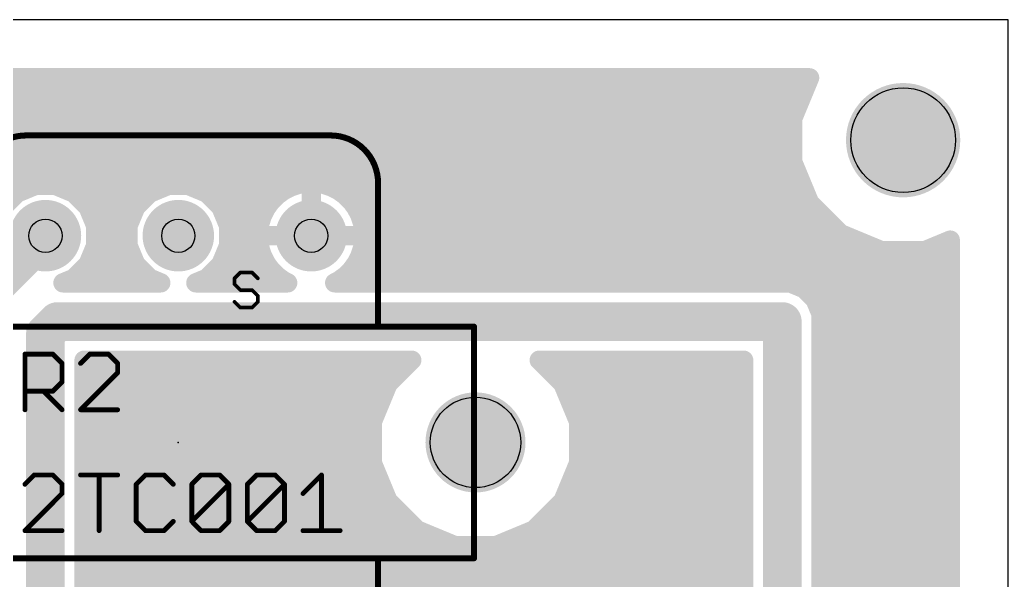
# Model space of a CAD drawing. Extents: x 0 to 35.2, y 0 to 45.7.
# Drawn here: x 14.45 to 35.23, y 33.93 to 45.71 of the extents above; entities that cross this region are included whole.
import ezdxf

# ---------------------------------------------------------------- set-up
doc = ezdxf.new("R2010")
doc.units = 0
for name, color, linetype in [('16', 175, 'CONTINUOUS'), ('17', 82, 'CONTINUOUS'), ('20', 7, 'CONTINUOUS'), ('21', 253, 'CONTINUOUS'), ('23', 7, 'CONTINUOUS'), ('25', 253, 'CONTINUOUS'), ('27', 253, 'CONTINUOUS'), ('29', 253, 'CONTINUOUS'), ('30', 253, 'CONTINUOUS'), ('44', 253, 'CONTINUOUS')]:
    doc.layers.add(name, color=color, linetype=linetype)

# ---------------------------------------------------------------- blocks, each defined once
blk = doc.blocks.new('ROUNDP')
at = {"const_width": 0.5}
blk.add_lwpolyline([(0, -0.25, 1), (0, 0.25, 1), (0, -0.25)], format="xyb", dxfattribs=at)

msp = doc.modelspace()

# ---------------------------------------------------------------- linework, layer by layer
at = {"layer": '16'}
for points, const_width in [([(4.5073, 44.4908), (31.0527, 44.4908)], 0.4064), ([(31.0527, 44.4908), (30.7008, 43.6413)], 0.4064), ([(4.5874, 44.2976), (30.9726, 44.2976)], 0.4064), ([(4.7557, 43.8912), (30.8043, 43.8912)], 0.4064), ([(4.8592, 43.4848), (30.7008, 43.4848)], 0.4064), ([(30.7008, 43.6413), (30.7008, 42.7187)], 0.4064), ([(4.8592, 43.0784), (30.7008, 43.0784)], 0.4064), ([(4.8399, 42.672), (30.7201, 42.672)], 0.4064), ([(30.7008, 42.7187), (31.0539, 41.8663)], 0.4064), ([(4.6715, 42.2656), (20.3922, 42.2656)], 0.4064), ([(14.7759, 42.2298), (14.3876, 42.069)], 0.4064), ([(15.1961, 42.2298), (14.7759, 42.2298)], 0.4064), ([(15.5844, 42.069), (15.1961, 42.2298)], 0.4064), ([(17.5699, 42.2298), (17.1816, 42.069)], 0.4064), ([(17.9901, 42.2298), (17.5699, 42.2298)], 0.4064), ([(18.3784, 42.069), (17.9901, 42.2298)], 0.4064), ([(20.149, 42.1995), (19.9937, 42.1204)], 0.4064), ([(20.3147, 42.2533), (20.149, 42.1995)], 0.4064), ([(20.4869, 42.2806), (20.3147, 42.2533)], 0.4064), ([(20.574, 42.2806), (20.4869, 42.2806)], 0.4064), ([(20.6611, 42.2806), (20.574, 42.2806)], 0.4064), ([(20.574, 42.2806), (20.574, 41.1734)], 0.4064), ([(20.574, 41.1734), (20.574, 42.2806)], 0.4064), ([(20.574, 42.2656), (20.574, 42.2656)], 0.4064), ([(20.8333, 42.2533), (20.6611, 42.2806)], 0.4064), ([(20.7558, 42.2656), (30.8885, 42.2656)], 0.4064), ([(20.999, 42.1995), (20.8333, 42.2533)], 0.4064), ([(21.1543, 42.1204), (20.999, 42.1995)], 0.4064), ([(14.3876, 42.069), (14.0904, 41.7718)], 0.4064), ([(15.8816, 41.7718), (15.5844, 42.069)], 0.4064), ([(17.1816, 42.069), (16.8844, 41.7718)], 0.4064), ([(18.6756, 41.7718), (18.3784, 42.069)], 0.4064), ([(19.8527, 42.0179), (19.7295, 41.8947)], 0.4064), ([(19.9937, 42.1204), (19.8527, 42.0179)], 0.4064), ([(21.2953, 42.0179), (21.1543, 42.1204)], 0.4064), ([(21.4185, 41.8947), (21.2953, 42.0179)], 0.4064), ([(15.7942, 41.8592), (16.9718, 41.8592)], 0.4064), ([(18.5882, 41.8592), (19.7037, 41.8592)], 0.4064), ([(19.7295, 41.8947), (19.627, 41.7537)], 0.4064), ([(20.574, 41.8592), (20.574, 41.8592)], 0.4064), ([(21.521, 41.7537), (21.4185, 41.8947)], 0.4064), ([(21.4443, 41.8592), (31.061, 41.8592)], 0.4064), ([(31.0539, 41.8663), (31.7063, 41.2139)], 0.4064), ([(16.0424, 41.3835), (15.8816, 41.7718)], 0.4064), ([(16.8844, 41.7718), (16.7236, 41.3835)], 0.4064), ([(18.8364, 41.3835), (18.6756, 41.7718)], 0.4064), ([(19.5479, 41.5984), (19.4941, 41.4327)], 0.4064), ([(19.627, 41.7537), (19.5479, 41.5984)], 0.4064), ([(21.6001, 41.5984), (21.521, 41.7537)], 0.4064), ([(21.6539, 41.4327), (21.6001, 41.5984)], 0.4064), ([(12.9926, 39.18), (14.986, 41.1734)], 0.8128), ([(16.0137, 41.4528), (16.7523, 41.4528)], 0.4064), ([(16.0424, 40.9633), (16.0424, 41.3835)], 0.4064), ([(16.7236, 41.3835), (16.7236, 40.9633)], 0.4064), ([(18.8077, 41.4528), (19.5006, 41.4528)], 0.4064), ([(18.8364, 40.9633), (18.8364, 41.3835)], 0.4064), ([(19.4941, 41.4327), (19.4668, 41.2605)], 0.4064), ([(20.574, 41.4528), (20.574, 41.4528)], 0.4064), ([(21.6474, 41.4528), (31.4674, 41.4528)], 0.4064), ([(21.6812, 41.2605), (21.6539, 41.4327)], 0.4064), ([(19.4668, 41.2605), (19.4668, 41.1734)], 0.4064), ([(19.4668, 41.1734), (20.574, 41.1734)], 0.4064), ([(20.574, 41.1734), (19.4668, 41.1734)], 0.4064), ([(19.4668, 41.1734), (19.4668, 41.0863)], 0.4064), ([(21.6812, 41.1734), (20.574, 41.1734)], 0.4064), ([(20.574, 41.1734), (20.574, 41.1734)], 0.4064), ([(20.574, 41.1734), (21.6812, 41.1734)], 0.4064), ([(20.574, 41.1734), (20.574, 41.1734)], 0.4064), ([(20.574, 41.1734), (20.574, 41.1734)], 0.4064), ([(21.6812, 41.1734), (21.6812, 41.2605)], 0.4064), ([(21.6812, 41.0863), (21.6812, 41.1734)], 0.4064), ([(31.7063, 41.2139), (32.5587, 40.8608)], 0.4064), ([(15.8816, 40.575), (16.0424, 40.9633)], 0.4064), ([(16.0424, 41.0464), (16.7236, 41.0464)], 0.4064), ([(16.7236, 40.9633), (16.8844, 40.575)], 0.4064), ([(18.6756, 40.575), (18.8364, 40.9633)], 0.4064), ([(18.8364, 41.0464), (19.4731, 41.0464)], 0.4064), ([(19.4668, 41.0863), (19.4941, 40.9141)], 0.4064), ([(21.6539, 40.9141), (21.6812, 41.0863)], 0.4064), ([(21.6749, 41.0464), (32.1106, 41.0464)], 0.4064), ([(33.4813, 40.8608), (34.0108, 41.0801)], 0.4064), ([(33.9294, 41.0464), (34.0108, 41.0464)], 0.4064), ([(34.0108, 41.0801), (34.0108, 10.4319)], 0.4064), ([(19.4941, 40.9141), (19.5479, 40.7484)], 0.4064), ([(19.5479, 40.7484), (19.627, 40.5931)], 0.4064), ([(21.521, 40.5931), (21.6001, 40.7484)], 0.4064), ([(21.6001, 40.7484), (21.6539, 40.9141)], 0.4064), ([(32.5587, 40.8608), (33.4813, 40.8608)], 0.4064), ([(15.5844, 40.2778), (15.8816, 40.575)], 0.4064), ([(15.9085, 40.64), (16.8575, 40.64)], 0.4064), ([(16.8844, 40.575), (17.1816, 40.2778)], 0.4064), ([(18.3784, 40.2778), (18.6756, 40.575)], 0.4064), ([(18.7025, 40.64), (19.6031, 40.64)], 0.4064), ([(19.627, 40.5931), (19.7295, 40.4521)], 0.4064), ([(21.4185, 40.4521), (21.521, 40.5931)], 0.4064), ([(21.5449, 40.64), (34.0108, 40.64)], 0.4064), ([(19.7295, 40.4521), (19.8527, 40.3289)], 0.4064), ([(19.8527, 40.3289), (19.9937, 40.2264)], 0.4064), ([(21.1543, 40.2264), (21.2953, 40.3289)], 0.4064), ([(21.2953, 40.3289), (21.4185, 40.4521)], 0.4064), ([(15.355, 40.1828), (15.5844, 40.2778)], 0.4064), ([(17.411, 40.1828), (15.355, 40.1828)], 0.4064), ([(15.4776, 40.2336), (17.2884, 40.2336)], 0.4064), ([(17.1816, 40.2778), (17.411, 40.1828)], 0.4064), ([(18.149, 40.1828), (18.3784, 40.2778)], 0.4064), ([(20.0794, 40.1828), (18.149, 40.1828)], 0.4064), ([(18.2716, 40.2336), (19.9838, 40.2336)], 0.4064), ([(19.9937, 40.2264), (20.0794, 40.1828)], 0.4064), ([(21.0686, 40.1828), (21.1543, 40.2264)], 0.4064), ([(30.6417, 40.1828), (21.0686, 40.1828)], 0.4064), ([(21.1642, 40.2336), (34.0108, 40.2336)], 0.4064), ([(30.9404, 40.0591), (30.6417, 40.1828)], 0.4064), ([(31.1691, 39.8304), (30.9404, 40.0591)], 0.4064), ([(31.2928, 39.5317), (31.1691, 39.8304)], 0.4064), ([(31.1704, 39.8272), (34.0108, 39.8272)], 0.4064), ([(14.986, 39.116), (15.24, 39.37)], 0.8128), ([(15.24, 39.37), (30.48, 39.37)], 0.8128), ([(30.48, 39.37), (30.48, 27.94)], 0.8128), ([(31.2928, 28.8873), (31.2928, 39.5317)], 0.4064), ([(14.986, 32.4866), (14.986, 39.116)], 0.8128), ([(31.2928, 39.4208), (34.0108, 39.4208)], 0.4064), ([(31.2928, 39.0144), (34.0108, 39.0144)], 0.4064), ([(15.7988, 33.1678), (15.7988, 38.5572)], 0.4064), ([(15.7988, 38.5572), (22.6879, 38.5572)], 0.4064), ([(22.6879, 38.5572), (22.1894, 38.0588)], 0.4064), ([(25.8674, 38.0588), (25.3689, 38.5572)], 0.4064), ([(25.3689, 38.5572), (29.6672, 38.5572)], 0.4064), ([(29.6672, 38.5572), (29.6672, 28.8873)], 0.4064), ([(31.2928, 38.608), (34.0108, 38.608)], 0.4064), ([(15.7988, 38.2016), (22.3323, 38.2016)], 0.4064), ([(22.1894, 38.0588), (21.8592, 37.2615)], 0.4064), ([(25.7245, 38.2016), (29.6672, 38.2016)], 0.4064), ([(26.1976, 37.2615), (25.8674, 38.0588)], 0.4064), ([(31.2928, 38.2016), (34.0108, 38.2016)], 0.4064), ([(15.7988, 37.7952), (22.0803, 37.7952)], 0.4064), ([(25.9765, 37.7952), (29.6672, 37.7952)], 0.4064), ([(31.2928, 37.7952), (34.0108, 37.7952)], 0.4064), ([(15.7988, 37.3888), (21.9119, 37.3888)], 0.4064), ([(21.8592, 37.2615), (21.8592, 36.3985)], 0.4064), ([(26.1449, 37.3888), (29.6672, 37.3888)], 0.4064), ([(26.1976, 36.3985), (26.1976, 37.2615)], 0.4064), ([(31.2928, 37.3888), (34.0108, 37.3888)], 0.4064), ([(15.7988, 36.9824), (21.8592, 36.9824)], 0.4064), ([(26.1976, 36.9824), (29.6672, 36.9824)], 0.4064), ([(31.2928, 36.9824), (34.0108, 36.9824)], 0.4064), ([(15.7988, 36.576), (21.8592, 36.576)], 0.4064), ([(21.8592, 36.3985), (22.1894, 35.6012)], 0.4064), ([(25.8674, 35.6012), (26.1976, 36.3985)], 0.4064), ([(26.1976, 36.576), (29.6672, 36.576)], 0.4064), ([(31.2928, 36.576), (34.0108, 36.576)], 0.4064), ([(15.7988, 36.1696), (21.954, 36.1696)], 0.4064), ([(26.1028, 36.1696), (29.6672, 36.1696)], 0.4064), ([(31.2928, 36.1696), (34.0108, 36.1696)], 0.4064), ([(15.7988, 35.7632), (22.1224, 35.7632)], 0.4064), ([(25.9344, 35.7632), (29.6672, 35.7632)], 0.4064), ([(31.2928, 35.7632), (34.0108, 35.7632)], 0.4064), ([(22.1894, 35.6012), (22.7996, 34.991)], 0.4064), ([(25.2572, 34.991), (25.8674, 35.6012)], 0.4064), ([(15.7988, 35.3568), (22.4339, 35.3568)], 0.4064), ([(25.6229, 35.3568), (29.6672, 35.3568)], 0.4064), ([(31.2928, 35.3568), (34.0108, 35.3568)], 0.4064), ([(15.7988, 34.9504), (22.8978, 34.9504)], 0.4064), ([(22.7996, 34.991), (23.5969, 34.6608)], 0.4064), ([(24.4599, 34.6608), (25.2572, 34.991)], 0.4064), ([(25.159, 34.9504), (29.6672, 34.9504)], 0.4064), ([(31.2928, 34.9504), (34.0108, 34.9504)], 0.4064), ([(15.7988, 34.544), (29.6672, 34.544)], 0.4064), ([(23.5969, 34.6608), (24.4599, 34.6608)], 0.4064), ([(31.2928, 34.544), (34.0108, 34.544)], 0.4064), ([(15.7988, 34.1376), (29.6672, 34.1376)], 0.4064), ([(31.2928, 34.1376), (34.0108, 34.1376)], 0.4064), ([(15.7988, 33.7312), (29.6672, 33.7312)], 0.4064), ([(31.2928, 33.7312), (34.0108, 33.7312)], 0.4064)]:
    msp.add_lwpolyline(points, dxfattribs=dict(at, const_width=const_width))
for points, const_width in [([(31.1465, 44.4519, 1), (30.9588, 44.5297)], 0.2032), ([(31.0527, 44.3892, 1), (31.0527, 44.5924)], 0.2032), ([(30.9726, 44.196, 1), (30.9726, 44.3992)], 0.2032), ([(30.8043, 43.7896, 1), (30.8043, 43.9928)], 0.2032), ([(30.8024, 43.6413, 1), (30.5992, 43.6413)], 0.2032), ([(30.6069, 43.6802, 1), (30.7947, 43.6024)], 0.2032), ([(30.7008, 43.3832, 1), (30.7008, 43.5864)], 0.2032), ([(30.7008, 42.9768, 1), (30.7008, 43.18)], 0.2032), ([(30.7947, 42.7576, 1), (30.6069, 42.6798)], 0.2032), ([(30.5992, 42.7187, 1), (30.8024, 42.7187)], 0.2032), ([(30.7201, 42.5704, 1), (30.7201, 42.7736)], 0.2032), ([(14.7759, 42.3314, 1), (14.7759, 42.1282)], 0.2032), ([(14.8147, 42.1359, 1), (14.737, 42.3237)], 0.2032), ([(15.235, 42.3237, 1), (15.1573, 42.1359)], 0.2032), ([(15.1961, 42.1282, 1), (15.1961, 42.3314)], 0.2032), ([(17.5699, 42.3314, 1), (17.5699, 42.1282)], 0.2032), ([(17.6087, 42.1359, 1), (17.531, 42.3237)], 0.2032), ([(18.029, 42.3237, 1), (17.9513, 42.1359)], 0.2032), ([(17.9901, 42.1282, 1), (17.9901, 42.3314)], 0.2032), ([(20.1951, 42.109, 1), (20.1029, 42.29)], 0.2032), ([(20.2988, 42.3537, 1), (20.3306, 42.153)], 0.2032), ([(20.3461, 42.1567, 1), (20.2833, 42.35)], 0.2032), ([(20.4869, 42.3822, 1), (20.4869, 42.179)], 0.2032), ([(20.3922, 42.164, 1), (20.3922, 42.3672)], 0.2032), ([(20.5028, 42.1802, 1), (20.471, 42.3809)], 0.2032), ([(20.574, 42.3822, 1), (20.574, 42.179)], 0.2032), ([(20.6756, 42.2806, 1), (20.4724, 42.2806)], 0.2032), ([(20.6756, 42.2806, 1), (20.4724, 42.2806)], 0.2032), ([(20.574, 42.3672, 1), (20.574, 42.164)], 0.2032), ([(20.677, 42.3809, 1), (20.6452, 42.1802)], 0.2032), ([(20.574, 42.179, 1), (20.574, 42.3822)], 0.2032), ([(20.574, 42.164, 1), (20.574, 42.3672)], 0.2032), ([(20.7558, 42.3672, 1), (20.7558, 42.164)], 0.2032), ([(20.6611, 42.179, 1), (20.6611, 42.3822)], 0.2032), ([(20.8647, 42.35, 1), (20.8019, 42.1567)], 0.2032), ([(20.8174, 42.153, 1), (20.8492, 42.3537)], 0.2032), ([(21.0451, 42.29, 1), (20.9529, 42.109)], 0.2032), ([(30.8885, 42.164, 1), (30.8885, 42.3672)], 0.2032), ([(14.3487, 42.1628, 1), (14.4265, 41.9751)], 0.2032), ([(14.4594, 41.9971, 1), (14.3158, 42.1408)], 0.2032), ([(15.6562, 42.1408, 1), (15.5126, 41.9971)], 0.2032), ([(15.5455, 41.9751, 1), (15.6233, 42.1628)], 0.2032), ([(17.1427, 42.1628, 1), (17.2205, 41.9751)], 0.2032), ([(17.2534, 41.9971, 1), (17.1098, 42.1408)], 0.2032), ([(18.4502, 42.1408, 1), (18.3066, 41.9971)], 0.2032), ([(18.3395, 41.9751, 1), (18.4173, 42.1628)], 0.2032), ([(19.793, 42.1001, 1), (19.9124, 41.9357)], 0.2032), ([(19.9245, 41.9461, 1), (19.7809, 42.0898)], 0.2032), ([(19.9476, 42.2109, 1), (20.0398, 42.0298)], 0.2032), ([(20.0534, 42.0382, 1), (19.934, 42.2026)], 0.2032), ([(20.1176, 42.2961, 1), (20.1804, 42.1029)], 0.2032), ([(20.9676, 42.1029, 1), (21.0304, 42.2961)], 0.2032), ([(21.214, 42.2026, 1), (21.0946, 42.0382)], 0.2032), ([(21.1082, 42.0298, 1), (21.2004, 42.2109)], 0.2032), ([(21.3671, 42.0898, 1), (21.2234, 41.9461)], 0.2032), ([(21.2356, 41.9357, 1), (21.355, 42.1001)], 0.2032), ([(15.7942, 41.9608, 1), (15.7942, 41.7576)], 0.2032), ([(16.9718, 41.7576, 1), (16.9718, 41.9608)], 0.2032), ([(18.5882, 41.9608, 1), (18.5882, 41.7576)], 0.2032), ([(19.6576, 41.9665, 1), (19.8013, 41.8228)], 0.2032), ([(19.8117, 41.835, 1), (19.6473, 41.9544)], 0.2032), ([(19.7037, 41.7576, 1), (19.7037, 41.9608)], 0.2032), ([(20.574, 41.9608, 1), (20.574, 41.7576)], 0.2032), ([(20.574, 41.7576, 1), (20.574, 41.9608)], 0.2032), ([(21.5007, 41.9544, 1), (21.3363, 41.835)], 0.2032), ([(21.4443, 41.9608, 1), (21.4443, 41.7576)], 0.2032), ([(21.3467, 41.8228, 1), (21.4904, 41.9665)], 0.2032), ([(31.1257, 41.9381, 1), (30.982, 41.7944)], 0.2032), ([(30.96, 41.8274, 1), (31.1477, 41.9052)], 0.2032), ([(31.061, 41.7576, 1), (31.061, 41.9608)], 0.2032), ([(15.9754, 41.8107, 1), (15.7877, 41.7329)], 0.2032), ([(15.8097, 41.7, 1), (15.9534, 41.8436)], 0.2032), ([(16.8126, 41.8436, 1), (16.9563, 41.7)], 0.2032), ([(16.9783, 41.7329, 1), (16.7906, 41.8107)], 0.2032), ([(18.7694, 41.8107, 1), (18.5817, 41.7329)], 0.2032), ([(18.6037, 41.7, 1), (18.7474, 41.8436)], 0.2032), ([(19.6445, 41.567, 1), (19.4513, 41.6298)], 0.2032), ([(19.5448, 41.8134, 1), (19.7092, 41.694)], 0.2032), ([(19.7176, 41.7076, 1), (19.5365, 41.7998)], 0.2032), ([(21.6115, 41.7998, 1), (21.4304, 41.7076)], 0.2032), ([(21.4388, 41.694, 1), (21.6032, 41.8134)], 0.2032), ([(21.6967, 41.6298, 1), (21.5035, 41.567)], 0.2032), ([(15.1297, 41.0297, 1), (14.8423, 41.3171)], 0.4064), ([(16.0137, 41.5544, 1), (16.0137, 41.3512)], 0.2032), ([(16.144, 41.3835, 1), (15.9408, 41.3835)], 0.2032), ([(16.8252, 41.3835, 1), (16.622, 41.3835)], 0.2032), ([(16.7523, 41.3512, 1), (16.7523, 41.5544)], 0.2032), ([(18.8077, 41.5544, 1), (18.8077, 41.3512)], 0.2032), ([(18.938, 41.3835, 1), (18.7348, 41.3835)], 0.2032), ([(19.5944, 41.4168, 1), (19.3937, 41.4486)], 0.2032), ([(19.4574, 41.6445, 1), (19.6384, 41.5523)], 0.2032), ([(19.5006, 41.3512, 1), (19.5006, 41.5544)], 0.2032), ([(20.574, 41.5544, 1), (20.574, 41.3512)], 0.2032), ([(20.574, 41.3512, 1), (20.574, 41.5544)], 0.2032), ([(21.5096, 41.5523, 1), (21.6906, 41.6445)], 0.2032), ([(21.6474, 41.5544, 1), (21.6474, 41.3512)], 0.2032), ([(21.7543, 41.4486, 1), (21.5536, 41.4168)], 0.2032), ([(31.4674, 41.3512, 1), (31.4674, 41.5544)], 0.2032), ([(15.9485, 41.3447, 1), (16.1363, 41.4224)], 0.2032), ([(16.6297, 41.4224, 1), (16.8175, 41.3447)], 0.2032), ([(18.7425, 41.3447, 1), (18.9303, 41.4224)], 0.2032), ([(19.5684, 41.2605, 1), (19.3652, 41.2605)], 0.2032), ([(19.3665, 41.2764, 1), (19.5671, 41.2446)], 0.2032), ([(19.4668, 41.275, 1), (19.4668, 41.0718)], 0.2032), ([(19.4668, 41.275, 1), (19.4668, 41.0718)], 0.2032), ([(19.5684, 41.1734, 1), (19.3652, 41.1734)], 0.2032), ([(19.3974, 41.4641, 1), (19.5907, 41.4013)], 0.2032), ([(20.574, 41.275, 1), (20.574, 41.0718)], 0.2032), ([(20.6756, 41.1734, 1), (20.4724, 41.1734)], 0.2032), ([(20.574, 41.275, 1), (20.574, 41.0718)], 0.2032), ([(20.574, 41.275, 1), (20.574, 41.0718)], 0.2032), ([(20.6756, 41.1734, 1), (20.4724, 41.1734)], 0.2032), ([(20.574, 41.0718, 1), (20.574, 41.275)], 0.2032), ([(20.574, 41.0718, 1), (20.574, 41.275)], 0.2032), ([(20.574, 41.0718, 1), (20.574, 41.275)], 0.2032), ([(21.5573, 41.4013, 1), (21.7506, 41.4641)], 0.2032), ([(21.7828, 41.2605, 1), (21.5796, 41.2605)], 0.2032), ([(21.7828, 41.1734, 1), (21.5796, 41.1734)], 0.2032), ([(21.5808, 41.2446, 1), (21.7815, 41.2764)], 0.2032), ([(21.6812, 41.0718, 1), (21.6812, 41.275)], 0.2032), ([(21.6812, 41.0718, 1), (21.6812, 41.275)], 0.2032), ([(31.7452, 41.3077, 1), (31.6674, 41.12)], 0.2032), ([(31.6344, 41.142, 1), (31.7781, 41.2857)], 0.2032), ([(16.0424, 41.148, 1), (16.0424, 40.9448)], 0.2032), ([(16.1363, 40.9244, 1), (15.9485, 41.0021)], 0.2032), ([(16.8175, 41.0021, 1), (16.6297, 40.9244)], 0.2032), ([(16.7236, 40.9448, 1), (16.7236, 41.148)], 0.2032), ([(18.8364, 41.148, 1), (18.8364, 40.9448)], 0.2032), ([(18.9303, 40.9244, 1), (18.7425, 41.0021)], 0.2032), ([(19.5671, 41.1022, 1), (19.3665, 41.0704)], 0.2032), ([(19.3652, 41.1734, 1), (19.5684, 41.1734)], 0.2032), ([(19.3652, 41.0863, 1), (19.5684, 41.0863)], 0.2032), ([(19.4731, 40.9448, 1), (19.4731, 41.148)], 0.2032), ([(20.4724, 41.1734, 1), (20.6756, 41.1734)], 0.2032), ([(20.4724, 41.1734, 1), (20.6756, 41.1734)], 0.2032), ([(20.4724, 41.1734, 1), (20.6756, 41.1734)], 0.2032), ([(20.4724, 41.1734, 1), (20.6756, 41.1734)], 0.2032), ([(21.6749, 41.148, 1), (21.6749, 40.9448)], 0.2032), ([(21.5796, 41.1734, 1), (21.7828, 41.1734)], 0.2032), ([(21.5796, 41.0863, 1), (21.7828, 41.0863)], 0.2032), ([(21.7815, 41.0704, 1), (21.5808, 41.1022)], 0.2032), ([(32.1106, 40.9448, 1), (32.1106, 41.148)], 0.2032), ([(33.9294, 41.148, 1), (33.9294, 40.9448)], 0.2032), ([(34.1124, 41.0801, 1), (33.9092, 41.0801)], 0.2032), ([(34.0497, 40.9863, 1), (33.9719, 41.174)], 0.2032), ([(34.0108, 40.9448, 1), (34.0108, 41.148)], 0.2032), ([(15.9408, 40.9633, 1), (16.144, 40.9633)], 0.2032), ([(16.622, 40.9633, 1), (16.8252, 40.9633)], 0.2032), ([(18.7348, 40.9633, 1), (18.938, 40.9633)], 0.2032), ([(19.5907, 40.9455, 1), (19.3974, 40.8827)], 0.2032), ([(19.3937, 40.8982, 1), (19.5944, 40.93)], 0.2032), ([(19.6384, 40.7945, 1), (19.4574, 40.7023)], 0.2032), ([(21.6906, 40.7023, 1), (21.5096, 40.7945)], 0.2032), ([(21.5536, 40.93, 1), (21.7543, 40.8982)], 0.2032), ([(21.7506, 40.8827, 1), (21.5573, 40.9455)], 0.2032), ([(32.5587, 40.9624, 1), (32.5587, 40.7592)], 0.2032), ([(32.5198, 40.7669, 1), (32.5976, 40.9547)], 0.2032), ([(33.4424, 40.9547, 1), (33.5202, 40.7669)], 0.2032), ([(33.4813, 40.7592, 1), (33.4813, 40.9624)], 0.2032), ([(15.9085, 40.7416, 1), (15.9085, 40.5384)], 0.2032), ([(15.9534, 40.5032, 1), (15.8097, 40.6468)], 0.2032), ([(16.9563, 40.6468, 1), (16.8126, 40.5032)], 0.2032), ([(16.8575, 40.5384, 1), (16.8575, 40.7416)], 0.2032), ([(18.7025, 40.7416, 1), (18.7025, 40.5384)], 0.2032), ([(18.7474, 40.5032, 1), (18.6037, 40.6468)], 0.2032), ([(19.4513, 40.717, 1), (19.6445, 40.7798)], 0.2032), ([(19.7092, 40.6528, 1), (19.5448, 40.5334)], 0.2032), ([(19.5365, 40.547, 1), (19.7176, 40.6392)], 0.2032), ([(19.6031, 40.5384, 1), (19.6031, 40.7416)], 0.2032), ([(21.4304, 40.6392, 1), (21.6115, 40.547)], 0.2032), ([(21.6032, 40.5334, 1), (21.4388, 40.6528)], 0.2032), ([(21.5449, 40.7416, 1), (21.5449, 40.5384)], 0.2032), ([(21.5035, 40.7798, 1), (21.6967, 40.717)], 0.2032), ([(34.0108, 40.5384, 1), (34.0108, 40.7416)], 0.2032), ([(15.7877, 40.6139, 1), (15.9754, 40.5361)], 0.2032), ([(16.7906, 40.5361, 1), (16.9783, 40.6139)], 0.2032), ([(18.5817, 40.6139, 1), (18.7694, 40.5361)], 0.2032), ([(19.8013, 40.5239, 1), (19.6576, 40.3803)], 0.2032), ([(19.6473, 40.3924, 1), (19.8117, 40.5118)], 0.2032), ([(19.9124, 40.4111, 1), (19.793, 40.2467)], 0.2032), ([(21.355, 40.2467, 1), (21.2356, 40.4111)], 0.2032), ([(21.3363, 40.5118, 1), (21.5007, 40.3924)], 0.2032), ([(21.4904, 40.3803, 1), (21.3467, 40.5239)], 0.2032), ([(15.355, 40.2844, 1), (15.355, 40.0812)], 0.2032), ([(15.3161, 40.2767, 1), (15.3939, 40.0889)], 0.2032), ([(15.4776, 40.3352, 1), (15.4776, 40.132)], 0.2032), ([(15.5126, 40.3497, 1), (15.6562, 40.206)], 0.2032), ([(15.6233, 40.184, 1), (15.5455, 40.3717)], 0.2032), ([(17.2205, 40.3717, 1), (17.1427, 40.184)], 0.2032), ([(17.1098, 40.206, 1), (17.2534, 40.3497)], 0.2032), ([(17.2884, 40.132, 1), (17.2884, 40.3352)], 0.2032), ([(17.3721, 40.0889, 1), (17.4499, 40.2767)], 0.2032), ([(17.411, 40.0812, 1), (17.411, 40.2844)], 0.2032), ([(18.149, 40.2844, 1), (18.149, 40.0812)], 0.2032), ([(18.1101, 40.2767, 1), (18.1879, 40.0889)], 0.2032), ([(18.2716, 40.3352, 1), (18.2716, 40.132)], 0.2032), ([(18.3066, 40.3497, 1), (18.4502, 40.206)], 0.2032), ([(18.4173, 40.184, 1), (18.3395, 40.3717)], 0.2032), ([(19.7809, 40.257, 1), (19.9245, 40.4007)], 0.2032), ([(20.0398, 40.317, 1), (19.9476, 40.1359)], 0.2032), ([(19.934, 40.1442, 1), (20.0534, 40.3086)], 0.2032), ([(19.9838, 40.132, 1), (19.9838, 40.3352)], 0.2032), ([(20.0332, 40.0923, 1), (20.1255, 40.2733)], 0.2032), ([(20.0794, 40.0812, 1), (20.0794, 40.2844)], 0.2032), ([(21.0686, 40.2844, 1), (21.0686, 40.0812)], 0.2032), ([(21.0225, 40.2733, 1), (21.1148, 40.0923)], 0.2032), ([(21.0946, 40.3086, 1), (21.214, 40.1442)], 0.2032), ([(21.1642, 40.3352, 1), (21.1642, 40.132)], 0.2032), ([(21.2004, 40.1359, 1), (21.1082, 40.317)], 0.2032), ([(21.2234, 40.4007, 1), (21.3671, 40.257)], 0.2032), ([(30.6806, 40.2767, 1), (30.6028, 40.0889)], 0.2032), ([(30.6417, 40.0812, 1), (30.6417, 40.2844)], 0.2032), ([(34.0108, 40.132, 1), (34.0108, 40.3352)], 0.2032), ([(31.0123, 40.1309, 1), (30.8686, 39.9872)], 0.2032), ([(30.9015, 39.9652, 1), (30.9793, 40.1529)], 0.2032), ([(31.2629, 39.8693, 1), (31.0752, 39.7915)], 0.2032), ([(31.1704, 39.9288, 1), (31.1704, 39.7256)], 0.2032), ([(31.0972, 39.7586, 1), (31.2409, 39.9023)], 0.2032), ([(34.0108, 39.7256, 1), (34.0108, 39.9288)], 0.2032), ([(15.24, 39.5732, 1), (15.24, 39.1668)], 0.4064), ([(15.3837, 39.2263, 1), (15.0963, 39.5137)], 0.4064), ([(30.6832, 39.37, 1), (30.2768, 39.37)], 0.4064), ([(30.48, 39.1668, 1), (30.48, 39.5732)], 0.4064), ([(31.3944, 39.5317, 1), (31.1912, 39.5317)], 0.2032), ([(15.1892, 39.116, 1), (14.7828, 39.116)], 0.4064), ([(31.2928, 39.5224, 1), (31.2928, 39.3192)], 0.2032), ([(31.1989, 39.4928, 1), (31.3867, 39.5706)], 0.2032), ([(34.0108, 39.3192, 1), (34.0108, 39.5224)], 0.2032), ([(14.8423, 39.2597, 1), (15.1297, 38.9723)], 0.4064), ([(31.2928, 39.116, 1), (31.2928, 38.9128)], 0.2032), ([(34.0108, 38.9128, 1), (34.0108, 39.116)], 0.2032), ([(15.9004, 38.5572, 1), (15.6972, 38.5572)], 0.2032), ([(15.7988, 38.6588, 1), (15.7988, 38.4556)], 0.2032), ([(22.7597, 38.4854, 1), (22.6161, 38.629)], 0.2032), ([(22.6879, 38.4556, 1), (22.6879, 38.6588)], 0.2032), ([(25.3689, 38.6588, 1), (25.3689, 38.4556)], 0.2032), ([(25.4407, 38.629, 1), (25.2971, 38.4854)], 0.2032), ([(29.7688, 38.5572, 1), (29.5656, 38.5572)], 0.2032), ([(29.6672, 38.4556, 1), (29.6672, 38.6588)], 0.2032), ([(31.2928, 38.7096, 1), (31.2928, 38.5064)], 0.2032), ([(34.0108, 38.5064, 1), (34.0108, 38.7096)], 0.2032), ([(15.7988, 38.3032, 1), (15.7988, 38.1)], 0.2032), ([(22.2833, 38.0199, 1), (22.0956, 38.0976)], 0.2032), ([(22.3323, 38.1, 1), (22.3323, 38.3032)], 0.2032), ([(25.7245, 38.3032, 1), (25.7245, 38.1)], 0.2032), ([(25.9612, 38.0976, 1), (25.7735, 38.0199)], 0.2032), ([(29.6672, 38.1, 1), (29.6672, 38.3032)], 0.2032), ([(31.2928, 38.3032, 1), (31.2928, 38.1)], 0.2032), ([(34.0108, 38.1, 1), (34.0108, 38.3032)], 0.2032), ([(22.1176, 38.1306, 1), (22.2613, 37.9869)], 0.2032), ([(25.7955, 37.9869, 1), (25.9392, 38.1306)], 0.2032), ([(15.7988, 37.8968, 1), (15.7988, 37.6936)], 0.2032), ([(22.0803, 37.6936, 1), (22.0803, 37.8968)], 0.2032), ([(25.9765, 37.8968, 1), (25.9765, 37.6936)], 0.2032), ([(29.6672, 37.6936, 1), (29.6672, 37.8968)], 0.2032), ([(31.2928, 37.8968, 1), (31.2928, 37.6936)], 0.2032), ([(34.0108, 37.6936, 1), (34.0108, 37.8968)], 0.2032), ([(15.7988, 37.4904, 1), (15.7988, 37.2872)], 0.2032), ([(21.9608, 37.2615, 1), (21.7576, 37.2615)], 0.2032), ([(21.9119, 37.2872, 1), (21.9119, 37.4904)], 0.2032), ([(26.1449, 37.4904, 1), (26.1449, 37.2872)], 0.2032), ([(26.2992, 37.2615, 1), (26.096, 37.2615)], 0.2032), ([(29.6672, 37.2872, 1), (29.6672, 37.4904)], 0.2032), ([(31.2928, 37.4904, 1), (31.2928, 37.2872)], 0.2032), ([(34.0108, 37.2872, 1), (34.0108, 37.4904)], 0.2032), ([(21.7653, 37.3004, 1), (21.9531, 37.2226)], 0.2032), ([(26.1037, 37.2226, 1), (26.2915, 37.3004)], 0.2032), ([(15.7988, 37.084, 1), (15.7988, 36.8808)], 0.2032), ([(21.8592, 36.8808, 1), (21.8592, 37.084)], 0.2032), ([(26.1976, 37.084, 1), (26.1976, 36.8808)], 0.2032), ([(29.6672, 36.8808, 1), (29.6672, 37.084)], 0.2032), ([(31.2928, 37.084, 1), (31.2928, 36.8808)], 0.2032), ([(34.0108, 36.8808, 1), (34.0108, 37.084)], 0.2032), ([(15.7988, 36.6776, 1), (15.7988, 36.4744)], 0.2032), ([(21.9531, 36.4374, 1), (21.7653, 36.3596)], 0.2032), ([(21.8592, 36.4744, 1), (21.8592, 36.6776)], 0.2032), ([(26.1976, 36.6776, 1), (26.1976, 36.4744)], 0.2032), ([(26.2915, 36.3596, 1), (26.1037, 36.4374)], 0.2032), ([(29.6672, 36.4744, 1), (29.6672, 36.6776)], 0.2032), ([(31.2928, 36.6776, 1), (31.2928, 36.4744)], 0.2032), ([(34.0108, 36.4744, 1), (34.0108, 36.6776)], 0.2032), ([(15.7988, 36.2712, 1), (15.7988, 36.068)], 0.2032), ([(21.7576, 36.3985, 1), (21.9608, 36.3985)], 0.2032), ([(21.954, 36.068, 1), (21.954, 36.2712)], 0.2032), ([(26.1028, 36.2712, 1), (26.1028, 36.068)], 0.2032), ([(26.096, 36.3985, 1), (26.2992, 36.3985)], 0.2032), ([(29.6672, 36.068, 1), (29.6672, 36.2712)], 0.2032), ([(31.2928, 36.2712, 1), (31.2928, 36.068)], 0.2032), ([(34.0108, 36.068, 1), (34.0108, 36.2712)], 0.2032), ([(15.7988, 35.8648, 1), (15.7988, 35.6616)], 0.2032), ([(22.1224, 35.6616, 1), (22.1224, 35.8648)], 0.2032), ([(25.9344, 35.8648, 1), (25.9344, 35.6616)], 0.2032), ([(29.6672, 35.6616, 1), (29.6672, 35.8648)], 0.2032), ([(31.2928, 35.8648, 1), (31.2928, 35.6616)], 0.2032), ([(34.0108, 35.6616, 1), (34.0108, 35.8648)], 0.2032), ([(22.2613, 35.6731, 1), (22.1176, 35.5294)], 0.2032), ([(25.9392, 35.5294, 1), (25.7955, 35.6731)], 0.2032), ([(15.7988, 35.4584, 1), (15.7988, 35.2552)], 0.2032), ([(22.0956, 35.5624, 1), (22.2833, 35.6401)], 0.2032), ([(22.4339, 35.2552, 1), (22.4339, 35.4584)], 0.2032), ([(25.6229, 35.4584, 1), (25.6229, 35.2552)], 0.2032), ([(25.7735, 35.6401, 1), (25.9612, 35.5624)], 0.2032), ([(29.6672, 35.2552, 1), (29.6672, 35.4584)], 0.2032), ([(31.2928, 35.4584, 1), (31.2928, 35.2552)], 0.2032), ([(34.0108, 35.2552, 1), (34.0108, 35.4584)], 0.2032), ([(15.7988, 35.052, 1), (15.7988, 34.8488)], 0.2032), ([(22.8385, 35.0849, 1), (22.7608, 34.8972)], 0.2032), ([(22.7278, 34.9192, 1), (22.8715, 35.0629)], 0.2032), ([(22.8978, 34.8488, 1), (22.8978, 35.052)], 0.2032), ([(25.159, 35.052, 1), (25.159, 34.8488)], 0.2032), ([(25.1853, 35.0629, 1), (25.329, 34.9192)], 0.2032), ([(25.296, 34.8972, 1), (25.2183, 35.0849)], 0.2032), ([(29.6672, 34.8488, 1), (29.6672, 35.052)], 0.2032), ([(31.2928, 35.052, 1), (31.2928, 34.8488)], 0.2032), ([(34.0108, 34.8488, 1), (34.0108, 35.052)], 0.2032), ([(15.7988, 34.6456, 1), (15.7988, 34.4424)], 0.2032), ([(23.5969, 34.7624, 1), (23.5969, 34.5592)], 0.2032), ([(23.558, 34.5669, 1), (23.6358, 34.7547)], 0.2032), ([(24.421, 34.7547, 1), (24.4988, 34.5669)], 0.2032), ([(24.4599, 34.5592, 1), (24.4599, 34.7624)], 0.2032), ([(29.6672, 34.4424, 1), (29.6672, 34.6456)], 0.2032), ([(31.2928, 34.6456, 1), (31.2928, 34.4424)], 0.2032), ([(34.0108, 34.4424, 1), (34.0108, 34.6456)], 0.2032), ([(15.7988, 34.2392, 1), (15.7988, 34.036)], 0.2032), ([(29.6672, 34.036, 1), (29.6672, 34.2392)], 0.2032), ([(31.2928, 34.2392, 1), (31.2928, 34.036)], 0.2032), ([(34.0108, 34.036, 1), (34.0108, 34.2392)], 0.2032), ([(15.7988, 33.8328, 1), (15.7988, 33.6296)], 0.2032), ([(29.6672, 33.6296, 1), (29.6672, 33.8328)], 0.2032), ([(31.2928, 33.8328, 1), (31.2928, 33.6296)], 0.2032), ([(34.0108, 33.6296, 1), (34.0108, 33.8328)], 0.2032)]:
    msp.add_lwpolyline(points, format="xyb", dxfattribs=dict(at, const_width=const_width))
at = {"layer": '20'}
for p, q in [((35.23, 45.71), (0, 45.71)), ((35.23, 0), (35.23, 45.71))]:
    msp.add_line(p, q, dxfattribs=at)
for centre, radius in [((33.02, 43.18), 1.1), ((24.0284, 36.83), 0.95)]:
    msp.add_circle(centre, radius, dxfattribs=at)
at = {"layer": '21'}
for points, const_width in [([(14.58, 43.28, 0.4142), (13.58, 42.28)], 0.127), ([(14.58, 43.3118, 1), (14.58, 43.2482)], 0.0635), ([(14.58, 43.2482, 1), (14.58, 43.3118)], 0.0635), ([(20.98, 43.3118, 1), (20.98, 43.2482)], 0.0635), ([(21.98, 42.28, 0.4142), (20.98, 43.28)], 0.127), ([(20.98, 43.2482, 1), (20.98, 43.3118)], 0.0635), ([(22.0117, 42.28, 1), (21.9483, 42.28)], 0.0635), ([(21.9483, 42.28, 1), (22.0117, 42.28)], 0.0635), ([(21.9483, 39.28, 1), (22.0117, 39.28)], 0.0635), ([(24.0301, 39.2613, 1), (23.9667, 39.2613)], 0.0635), ([(23.973, 39.2319, 1), (23.973, 39.2955)], 0.0635), ([(22.0117, 34.38, 1), (21.9483, 34.38)], 0.0635), ([(23.9667, 34.3963, 1), (24.0301, 34.3963)], 0.0635), ([(23.9984, 34.3646, 1), (23.9984, 34.4281)], 0.0635)]:
    msp.add_lwpolyline(points, format="xyb", dxfattribs=dict(at, const_width=const_width))
at = {"layer": '21', "const_width": 0.127}
for points in [[(20.98, 43.28), (14.58, 43.28)], [(21.98, 39.28), (21.98, 42.28)], [(23.973, 39.2637), (11.5616, 39.2637)], [(23.9984, 39.2613), (23.9984, 34.3963)], [(11.587, 34.3963), (23.9984, 34.3963)], [(21.98, 34.38), (21.98, 31.38)]]:
    msp.add_lwpolyline(points, dxfattribs=at)
at = {"layer": '23'}
msp.add_point((17.78, 36.83), dxfattribs=at)
at = {"layer": '25', "const_width": 0.1016}
for points in [[(14.5552, 37.5158), (14.5552, 38.6852)], [(14.5552, 38.6852), (15.1399, 38.6852)], [(15.1399, 38.6852), (15.3348, 38.4903)], [(15.9195, 38.6852), (15.7246, 38.4903)], [(16.3093, 38.6852), (15.9195, 38.6852)], [(16.5042, 38.4903), (16.3093, 38.6852)], [(15.3348, 38.4903), (15.3348, 38.1005)], [(16.5042, 38.2954), (16.5042, 38.4903)], [(15.7246, 37.5158), (16.5042, 38.2954)], [(15.3348, 38.1005), (15.1399, 37.9056)], [(15.1399, 37.9056), (14.5552, 37.9056)], [(14.945, 37.9056), (15.3348, 37.5158)], [(16.5042, 37.5158), (15.7246, 37.5158)]]:
    msp.add_lwpolyline(points, dxfattribs=at)
at = {"layer": '25', "const_width": 0.0508}
for points in [[(14.5806, 38.6852, 1), (14.5298, 38.6852)], [(14.5552, 38.7106, 1), (14.5552, 38.6598)], [(15.1579, 38.7032, 1), (15.1219, 38.6672)], [(15.1399, 38.6598, 1), (15.1399, 38.7106)], [(15.9195, 38.7106, 1), (15.9195, 38.6598)], [(15.9375, 38.6672, 1), (15.9015, 38.7032)], [(16.3273, 38.7032, 1), (16.2913, 38.6672)], [(16.3093, 38.6598, 1), (16.3093, 38.7106)], [(15.3602, 38.4903, 1), (15.3094, 38.4903)], [(15.3168, 38.4723, 1), (15.3528, 38.5083)], [(15.7066, 38.5083, 1), (15.7426, 38.4723)], [(16.5296, 38.4903, 1), (16.4788, 38.4903)], [(16.4862, 38.4723, 1), (16.5222, 38.5083)], [(16.4788, 38.2954, 1), (16.5296, 38.2954)], [(16.5222, 38.2774, 1), (16.4862, 38.3134)], [(15.3094, 38.1005, 1), (15.3602, 38.1005)], [(15.3528, 38.0825, 1), (15.3168, 38.1185)], [(14.5552, 37.931, 1), (14.5552, 37.8802)], [(14.963, 37.9236, 1), (14.927, 37.8876)], [(15.1219, 37.9236, 1), (15.1579, 37.8876)], [(15.1399, 37.8802, 1), (15.1399, 37.931)], [(14.5298, 37.5158, 1), (14.5806, 37.5158)], [(15.3168, 37.4978, 1), (15.3528, 37.5338)], [(15.7066, 37.5338, 1), (15.7426, 37.4978)], [(15.7246, 37.5412, 1), (15.7246, 37.4904)], [(16.5042, 37.4904, 1), (16.5042, 37.5412)]]:
    msp.add_lwpolyline(points, format="xyb", dxfattribs=at)
at = {"layer": '27'}
for points, const_width in [([(19.084, 40.3993), (18.9611, 40.2765)], 0.0762), ([(19.3297, 40.3993), (19.084, 40.3993)], 0.0762), ([(19.4526, 40.2765), (19.3297, 40.3993)], 0.0762), ([(18.9611, 40.2765), (18.9611, 40.1536)], 0.0762), ([(18.9611, 40.1536), (19.084, 40.0307)], 0.0762), ([(19.084, 40.0307), (19.3297, 40.0307)], 0.0762), ([(19.3297, 40.0307), (19.4526, 39.9078)], 0.0762), ([(19.4526, 39.9078), (19.4526, 39.785)], 0.0762), ([(19.084, 39.6621), (18.9611, 39.785)], 0.0762), ([(19.3297, 39.6621), (19.084, 39.6621)], 0.0762), ([(19.4526, 39.785), (19.3297, 39.6621)], 0.0762), ([(14.7501, 36.1452), (14.5552, 35.9503)], 0.1016), ([(15.1399, 36.1452), (14.7501, 36.1452)], 0.1016), ([(15.3348, 35.9503), (15.1399, 36.1452)], 0.1016), ([(15.7246, 36.1452), (16.5042, 36.1452)], 0.1016), ([(16.1144, 34.9758), (16.1144, 36.1452)], 0.1016), ([(17.0889, 36.1452), (16.894, 35.9503)], 0.1016), ([(17.4787, 36.1452), (17.0889, 36.1452)], 0.1016), ([(17.6736, 35.9503), (17.4787, 36.1452)], 0.1016), ([(18.0634, 35.9503), (18.2583, 36.1452)], 0.1016), ([(18.2583, 36.1452), (18.6481, 36.1452)], 0.1016), ([(18.6481, 36.1452), (18.843, 35.9503)], 0.1016), ([(19.2328, 35.9503), (19.4277, 36.1452)], 0.1016), ([(19.4277, 36.1452), (19.8175, 36.1452)], 0.1016), ([(19.8175, 36.1452), (20.0124, 35.9503)], 0.1016), ([(20.4022, 35.7554), (20.792, 36.1452)], 0.1016), ([(20.792, 36.1452), (20.792, 34.9758)], 0.1016), ([(15.3348, 35.7554), (15.3348, 35.9503)], 0.1016), ([(16.894, 35.9503), (16.894, 35.1707)], 0.1016), ([(18.0634, 35.1707), (18.0634, 35.9503)], 0.1016), ([(18.0634, 35.1707), (18.843, 35.9503)], 0.1016), ([(18.843, 35.9503), (18.843, 35.1707)], 0.1016), ([(19.2328, 35.1707), (19.2328, 35.9503)], 0.1016), ([(19.2328, 35.1707), (20.0124, 35.9503)], 0.1016), ([(20.0124, 35.9503), (20.0124, 35.1707)], 0.1016), ([(14.5552, 34.9758), (15.3348, 35.7554)], 0.1016), ([(16.894, 35.1707), (17.0889, 34.9758)], 0.1016), ([(17.4787, 34.9758), (17.6736, 35.1707)], 0.1016), ([(18.2583, 34.9758), (18.0634, 35.1707)], 0.1016), ([(18.843, 35.1707), (18.6481, 34.9758)], 0.1016), ([(19.4277, 34.9758), (19.2328, 35.1707)], 0.1016), ([(20.0124, 35.1707), (19.8175, 34.9758)], 0.1016), ([(15.3348, 34.9758), (14.5552, 34.9758)], 0.1016), ([(17.0889, 34.9758), (17.4787, 34.9758)], 0.1016), ([(18.6481, 34.9758), (18.2583, 34.9758)], 0.1016), ([(19.8175, 34.9758), (19.4277, 34.9758)], 0.1016), ([(20.4022, 34.9758), (21.1818, 34.9758)], 0.1016)]:
    msp.add_lwpolyline(points, dxfattribs=dict(at, const_width=const_width))
for points, const_width in [([(19.084, 40.4184, 1), (19.084, 40.3803)], 0.0381), ([(19.0974, 40.3859, 1), (19.0705, 40.4128)], 0.0381), ([(19.3432, 40.4128, 1), (19.3162, 40.3859)], 0.0381), ([(19.3297, 40.3803, 1), (19.3297, 40.4184)], 0.0381), ([(18.9802, 40.2765, 1), (18.9421, 40.2765)], 0.0381), ([(18.9476, 40.2899, 1), (18.9746, 40.263)], 0.0381), ([(18.9746, 40.1671, 1), (18.9476, 40.1401)], 0.0381), ([(18.9421, 40.1536, 1), (18.9802, 40.1536)], 0.0381), ([(19.4391, 40.263, 1), (19.4661, 40.2899)], 0.0381), ([(19.084, 40.0498, 1), (19.084, 40.0117)], 0.0381), ([(19.0705, 40.0172, 1), (19.0974, 40.0442)], 0.0381), ([(19.3432, 40.0442, 1), (19.3162, 40.0172)], 0.0381), ([(19.3297, 40.0117, 1), (19.3297, 40.0498)], 0.0381), ([(19.4716, 39.9078, 1), (19.4335, 39.9078)], 0.0381), ([(19.4391, 39.8944, 1), (19.4661, 39.9213)], 0.0381), ([(18.9746, 39.7984, 1), (18.9476, 39.7715)], 0.0381), ([(19.084, 39.6812, 1), (19.084, 39.6431)], 0.0381), ([(19.3297, 39.6431, 1), (19.3297, 39.6812)], 0.0381), ([(19.4335, 39.785, 1), (19.4716, 39.785)], 0.0381), ([(19.4661, 39.7715, 1), (19.4391, 39.7984)], 0.0381), ([(19.0705, 39.6486, 1), (19.0974, 39.6756)], 0.0381), ([(19.3162, 39.6756, 1), (19.3432, 39.6486)], 0.0381), ([(14.7501, 36.1706, 1), (14.7501, 36.1198)], 0.0508), ([(14.7681, 36.1272, 1), (14.7321, 36.1632)], 0.0508), ([(15.1579, 36.1632, 1), (15.1219, 36.1272)], 0.0508), ([(15.1399, 36.1198, 1), (15.1399, 36.1706)], 0.0508), ([(15.7246, 36.1706, 1), (15.7246, 36.1198)], 0.0508), ([(16.1398, 36.1452, 1), (16.089, 36.1452)], 0.0508), ([(16.5042, 36.1198, 1), (16.5042, 36.1706)], 0.0508), ([(17.0889, 36.1706, 1), (17.0889, 36.1198)], 0.0508), ([(17.1068, 36.1272, 1), (17.0709, 36.1632)], 0.0508), ([(17.4966, 36.1632, 1), (17.4607, 36.1272)], 0.0508), ([(17.4787, 36.1198, 1), (17.4787, 36.1706)], 0.0508), ([(18.2583, 36.1706, 1), (18.2583, 36.1198)], 0.0508), ([(18.2762, 36.1272, 1), (18.2403, 36.1632)], 0.0508), ([(18.666, 36.1632, 1), (18.6301, 36.1272)], 0.0508), ([(18.6481, 36.1198, 1), (18.6481, 36.1706)], 0.0508), ([(19.4277, 36.1706, 1), (19.4277, 36.1198)], 0.0508), ([(19.4456, 36.1272, 1), (19.4097, 36.1632)], 0.0508), ([(19.8354, 36.1632, 1), (19.7995, 36.1272)], 0.0508), ([(19.8175, 36.1198, 1), (19.8175, 36.1706)], 0.0508), ([(20.8174, 36.1452, 1), (20.7666, 36.1452)], 0.0508), ([(20.8099, 36.1272, 1), (20.774, 36.1632)], 0.0508), ([(14.5372, 35.9683, 1), (14.5732, 35.9323)], 0.0508), ([(15.3602, 35.9503, 1), (15.3094, 35.9503)], 0.0508), ([(15.3168, 35.9323, 1), (15.3528, 35.9683)], 0.0508), ([(16.876, 35.9683, 1), (16.912, 35.9323)], 0.0508), ([(16.9194, 35.9503, 1), (16.8686, 35.9503)], 0.0508), ([(17.6556, 35.9323, 1), (17.6915, 35.9683)], 0.0508), ([(18.0454, 35.9683, 1), (18.0813, 35.9323)], 0.0508), ([(18.0888, 35.9503, 1), (18.038, 35.9503)], 0.0508), ([(18.8684, 35.9503, 1), (18.8176, 35.9503)], 0.0508), ([(18.8609, 35.9323, 1), (18.825, 35.9683)], 0.0508), ([(18.825, 35.9323, 1), (18.8609, 35.9683)], 0.0508), ([(19.2148, 35.9683, 1), (19.2507, 35.9323)], 0.0508), ([(19.2582, 35.9503, 1), (19.2074, 35.9503)], 0.0508), ([(20.0378, 35.9503, 1), (19.987, 35.9503)], 0.0508), ([(20.0303, 35.9323, 1), (19.9944, 35.9683)], 0.0508), ([(19.9944, 35.9323, 1), (20.0303, 35.9683)], 0.0508), ([(15.3094, 35.7554, 1), (15.3602, 35.7554)], 0.0508), ([(15.3528, 35.7374, 1), (15.3168, 35.7734)], 0.0508), ([(20.3842, 35.7734, 1), (20.4201, 35.7374)], 0.0508), ([(16.912, 35.1887, 1), (16.876, 35.1527)], 0.0508), ([(16.8686, 35.1707, 1), (16.9194, 35.1707)], 0.0508), ([(17.6915, 35.1527, 1), (17.6556, 35.1887)], 0.0508), ([(18.0813, 35.1887, 1), (18.0454, 35.1527)], 0.0508), ([(18.0454, 35.1887, 1), (18.0813, 35.1527)], 0.0508), ([(18.038, 35.1707, 1), (18.0888, 35.1707)], 0.0508), ([(18.8176, 35.1707, 1), (18.8684, 35.1707)], 0.0508), ([(18.8609, 35.1527, 1), (18.825, 35.1887)], 0.0508), ([(19.2507, 35.1887, 1), (19.2148, 35.1527)], 0.0508), ([(19.2148, 35.1887, 1), (19.2507, 35.1527)], 0.0508), ([(19.2074, 35.1707, 1), (19.2582, 35.1707)], 0.0508), ([(19.987, 35.1707, 1), (20.0378, 35.1707)], 0.0508), ([(20.0303, 35.1527, 1), (19.9944, 35.1887)], 0.0508), ([(14.5372, 34.9938, 1), (14.5732, 34.9578)], 0.0508), ([(14.5552, 35.0012, 1), (14.5552, 34.9504)], 0.0508), ([(15.3348, 34.9504, 1), (15.3348, 35.0012)], 0.0508), ([(16.089, 34.9758, 1), (16.1398, 34.9758)], 0.0508), ([(17.0889, 35.0012, 1), (17.0889, 34.9504)], 0.0508), ([(17.0709, 34.9578, 1), (17.1068, 34.9938)], 0.0508), ([(17.4607, 34.9938, 1), (17.4966, 34.9578)], 0.0508), ([(17.4787, 34.9504, 1), (17.4787, 35.0012)], 0.0508), ([(18.2583, 35.0012, 1), (18.2583, 34.9504)], 0.0508), ([(18.2403, 34.9578, 1), (18.2762, 34.9938)], 0.0508), ([(18.6301, 34.9938, 1), (18.666, 34.9578)], 0.0508), ([(18.6481, 34.9504, 1), (18.6481, 35.0012)], 0.0508), ([(19.4277, 35.0012, 1), (19.4277, 34.9504)], 0.0508), ([(19.4097, 34.9578, 1), (19.4456, 34.9938)], 0.0508), ([(19.7995, 34.9938, 1), (19.8354, 34.9578)], 0.0508), ([(19.8175, 34.9504, 1), (19.8175, 35.0012)], 0.0508), ([(20.4022, 35.0012, 1), (20.4022, 34.9504)], 0.0508), ([(20.7666, 34.9758, 1), (20.8174, 34.9758)], 0.0508), ([(21.1818, 34.9504, 1), (21.1818, 35.0012)], 0.0508)]:
    msp.add_lwpolyline(points, format="xyb", dxfattribs=dict(at, const_width=const_width))
at = {"layer": '29'}
for points, const_width in [([(33.02, 42.5792, 1), (33.02, 43.7808, 1), (33.02, 42.5792)], 1.2016), ([(24.0284, 36.3042, 1), (24.0284, 37.3558, 1), (24.0284, 36.3042)], 1.0516)]:
    msp.add_lwpolyline(points, format="xyb", dxfattribs=dict(at, const_width=const_width))
at = {"layer": '30'}
for points, const_width in [([(33.02, 42.5792, 1), (33.02, 43.7808, 1), (33.02, 42.5792)], 1.2016), ([(24.0284, 36.3042, 1), (24.0284, 37.3558, 1), (24.0284, 36.3042)], 1.0516)]:
    msp.add_lwpolyline(points, format="xyb", dxfattribs=dict(at, const_width=const_width))
at = {"layer": '44'}
for centre in [(14.986, 41.1734), (17.78, 41.1734), (20.574, 41.1734)]:
    msp.add_circle(centre, 0.35, dxfattribs=at)

# ---------------------------------------------------------------- block references
at = {"layer": '17', "xscale": 1.3, "yscale": 1.3, "rotation": 180}
for p in [(14.986, 41.1734), (14.986, 41.1734), (17.78, 41.1734), (17.78, 41.1734), (20.574, 41.1734), (20.574, 41.1734)]:
    msp.add_blockref('ROUNDP', p, dxfattribs=at)
at = {"layer": '29', "xscale": 1.5032, "yscale": 1.5032, "rotation": 180}
for p in [(14.986, 41.1734), (17.78, 41.1734), (20.574, 41.1734)]:
    msp.add_blockref('ROUNDP', p, dxfattribs=at)
at = {"layer": '30', "xscale": 1.5032, "yscale": 1.5032, "rotation": 180}
for p in [(14.986, 41.1734), (17.78, 41.1734), (20.574, 41.1734)]:
    msp.add_blockref('ROUNDP', p, dxfattribs=at)

doc.saveas('drawing.dxf')
